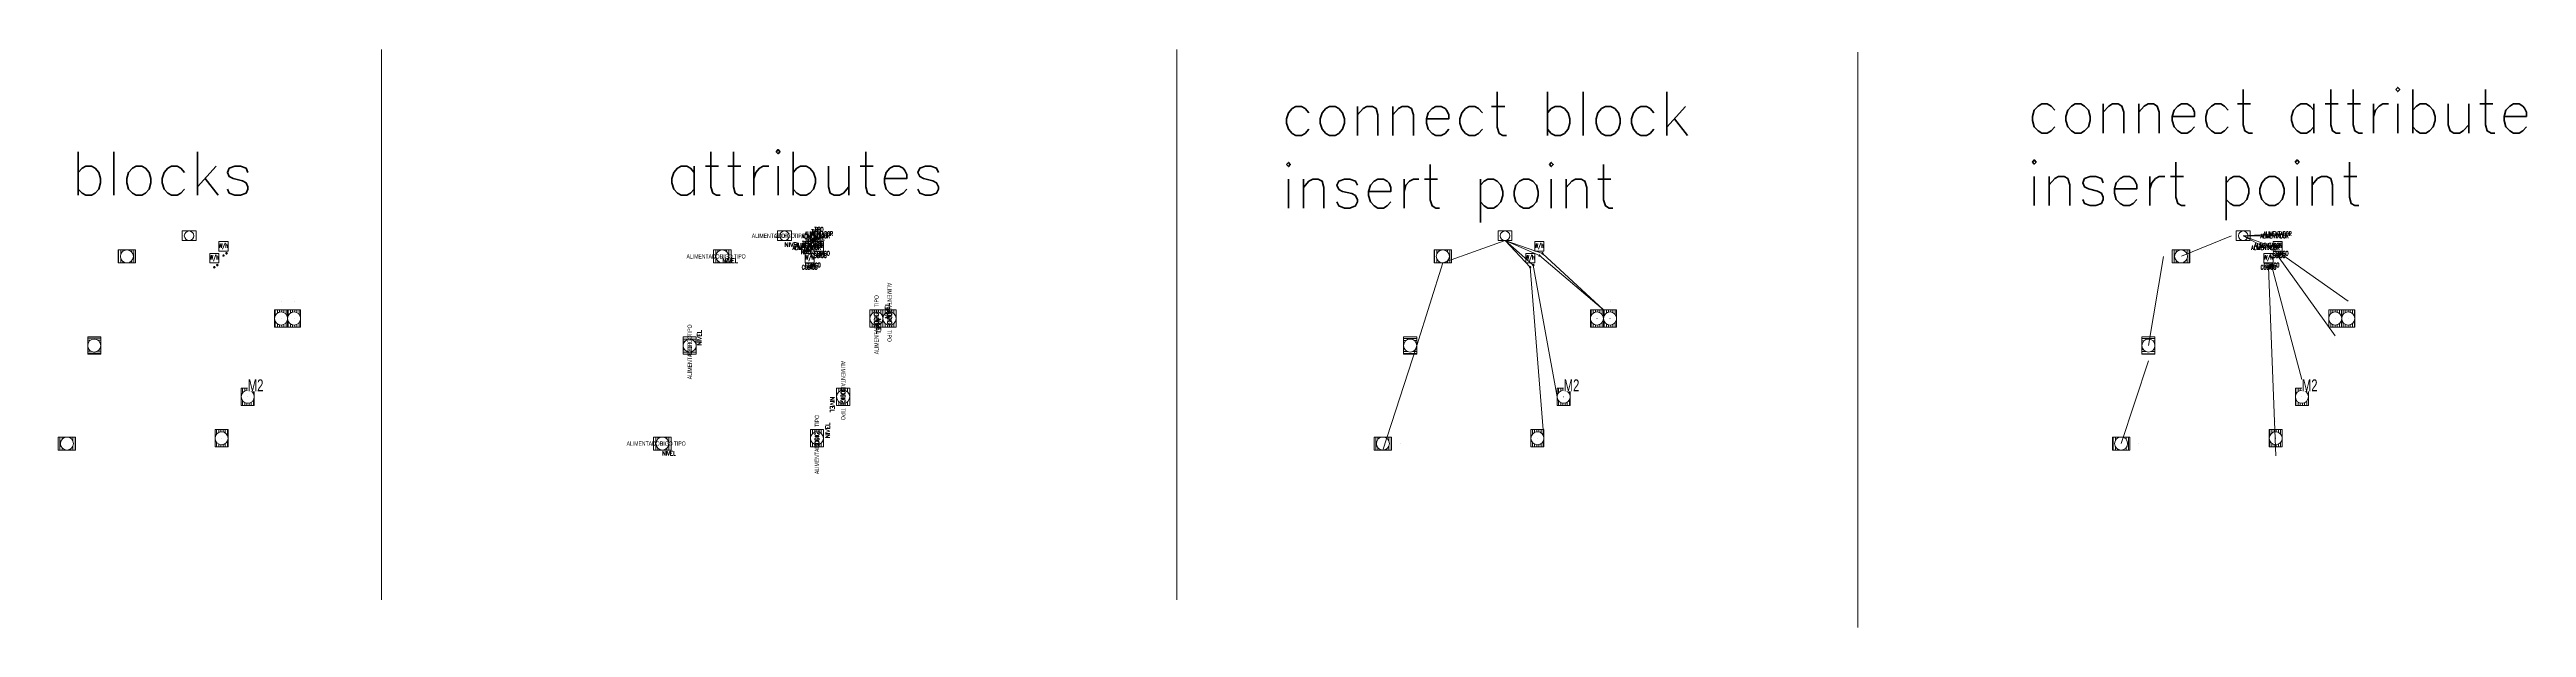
# Model space of a CAD drawing. Header units: millimetres. Extents: x 414212 to 471151, y 36255 to 49530.
import ezdxf
from ezdxf.enums import TextEntityAlignment as Align

# ---------------------------------------------------------------- set-up
doc = ezdxf.new("R2018")
doc.units = ezdxf.units.MM
doc.header["$LTSCALE"] = 0.5
doc.layers.get('0').update_dxf_attribs({"lineweight": 18})
doc.styles.add('2_0.6', font='romans.shx', dxfattribs={"width": 0.6, "height": 2})
doc.styles.add('2_0.7', font='romans.shx', dxfattribs={"width": 0.7, "height": 2})
doc.styles.add('Annotative', font='romans.shx')
pattern_1 = [(90, (0, 0), (-50, 3e-15), [])]

# ---------------------------------------------------------------- blocks, each defined once
blk = doc.blocks.new('DISTRIBUCION')
h = blk.add_hatch()
h.set_pattern_fill('_USER', color=6, scale=50, angle=90, pattern_type=0)
h.set_pattern_definition(pattern_1)
h.paths.add_polyline_path([(200, 300), (0, 300, -0.414214), (150, 150, -0.414214), (0, 0), (200, 0)])
h.paths.add_polyline_path([(0, 300), (-200, 300), (-200, 0), (0, 0, -0.414214), (-150, 150, -0.414214)])
at = {"color": 6}
blk.add_lwpolyline([(-200, 300), (200, 300), (200, 0), (-200, 0)], close=True, dxfattribs=at)
blk.add_circle((0, 150), 150, dxfattribs=at)
at = {"color": 6, "lineweight": 30, "width": 0.7, "flags": 8}
for tag, p in [('ALIMENTADOR', (-400, 150)), ('TIPO', (400, 150))]:
    blk.add_attdef(tag, text='', height=100, dxfattribs=at).set_placement(p, align=Align.MIDDLE_CENTER)
at = {"color": 6, "lineweight": 30, "width": 0.7}
blk.add_attdef('CODIGO', text='', height=100, dxfattribs=at).set_placement((0, 150), align=Align.MIDDLE_CENTER)
at = {"color": 6, "style": '2_0.6', "flags": 1}
blk.add_attdef('NIVEL', (0, 0), '', height=100, dxfattribs=at)
blk = doc.blocks.new('*U177')
h = blk.add_hatch()
h.set_pattern_fill('_USER', color=6, scale=50, angle=90, pattern_type=0)
h.set_pattern_definition(pattern_1)
h.paths.add_polyline_path([(200, 300), (0, 300, -0.414214), (150, 150, -0.414214), (0, 0), (200, 0)])
h.paths.add_polyline_path([(0, 300), (-200, 300), (-200, 0), (0, 0, -0.414214), (-150, 150, -0.414214)])
at = {"color": 6}
blk.add_lwpolyline([(-200, 300), (200, 300), (200, 0), (-200, 0)], close=True, dxfattribs=at)
blk.add_circle((0, 150), 150, dxfattribs=at)
at = {"color": 6, "lineweight": 30, "width": 0.7}
for tag, p in [('ALIMENTADOR', (-400, 150)), ('CODIGO', (0, 150)), ('TIPO', (400, 150))]:
    blk.add_attdef(tag, text='', height=100, dxfattribs=at).set_placement(p, align=Align.MIDDLE_CENTER)
at = {"color": 6, "style": '2_0.7', "width": 0.7, "flags": 1}
blk.add_attdef('NIVEL', (0, -124), '', height=100, dxfattribs=at)
blk = doc.blocks.new('TUBERIA MEDIDOR')
at = {"color": 6, "lineweight": 50}
blk.add_circle((0, 0), 12.5, dxfattribs=at)
blk.add_circle((0, 0), 12.5, dxfattribs=at)
blk.add_circle((0, 0), 12.5, dxfattribs=at)
blk.add_circle((0, 0), 12.5, dxfattribs=at)
blk.add_circle((0, 0), 12.5, dxfattribs=at)
blk.add_circle((0, 0), 12.5, dxfattribs=at)
blk.add_circle((0, 0), 12.5, dxfattribs=at)
blk.add_circle((0, 0), 12.5, dxfattribs=at)
blk.add_circle((0, 0), 12.5, dxfattribs=at)
blk.add_circle((0, 0), 12.5, dxfattribs=at)
blk.add_circle((0, 0), 12.5, dxfattribs=at)
blk.add_circle((0, 0), 12.5, dxfattribs=at)
blk.add_circle((0, 0), 12.5, dxfattribs=at)
blk.add_circle((0, 0), 12.5, dxfattribs=at)
blk.add_circle((0, 0), 12.5, dxfattribs=at)
blk.add_circle((0, 0), 12.5, dxfattribs=at)
blk = doc.blocks.new('*U178')
at = {"color": 6}
blk.add_lwpolyline([(-175, 50), (-175, 270), (35, 270), (35, 50), (-175, 50)], dxfattribs=at)
at = {"xscale": -1}
blk.add_blockref('TUBERIA MEDIDOR', (0, 0), dxfattribs=at)
at = {"color": 6, "insert": (-70, 160), "char_height": 100, "width": 218.91, "attachment_point": 5, "style": '2_0.6'}
blk.add_mtext('W/h', dxfattribs=at)
at = {"color": 6, "style": '2_0.6', "width": 0.6, "flags": 1}
for tag, p in [('TIPO', (-70, 550)), ('ALIMENTADOR', (-70, 450)), ('NIVEL', (-70, 350)), ('CODIGO', (0, 0))]:
    blk.add_attdef(tag, text='', height=100, dxfattribs=at).set_placement(p, align=Align.MIDDLE_CENTER)
blk = doc.blocks.new('F1')
at = {"color": 6, "flags": 128}
blk.add_lwpolyline([(-160, 0), (160, 0), (160, 220), (-160, 220)], close=True, dxfattribs=at)
at = {"color": 6}
blk.add_circle((0, 110), 110, dxfattribs=at)
at = {"color": 6, "lineweight": 30, "width": 0.7}
for tag, p in [('ALIMENTADOR', (-330, 110)), ('CODIGO', (0, 110)), ('TIPO', (350, 110))]:
    blk.add_attdef(tag, text='', height=100, dxfattribs=at).set_placement(p, align=Align.MIDDLE_CENTER)
at = {"color": 6, "style": '2_0.6', "flags": 1}
blk.add_attdef('NIVEL', (0, -143), '', height=100, dxfattribs=at)
blk = doc.blocks.new('PRINCIPAL')
h = blk.add_hatch()
h.set_pattern_fill('_USER', color=6, scale=50, angle=90, pattern_type=0)
h.set_pattern_definition(pattern_1)
h.paths.add_polyline_path([(200, 300), (0, 300, -0.414214), (150, 150, -0.414214), (0, 0), (200, 0)])
h.paths.add_polyline_path([(0, 300), (-200, 300), (-200, 0), (0, 0, -0.414214), (-150, 150, -0.414214)])
at = {"color": 6}
blk.add_lwpolyline([(-200, 300), (200, 300), (200, 0), (-200, 0)], close=True, dxfattribs=at)
blk.add_circle((0, 150), 150, dxfattribs=at)
at = {"color": 6, "lineweight": 30, "width": 0.7}
for tag, p in [('ALIMENTADOR', (-350, 150)), ('CODIGO', (0, 150)), ('TIPO', (350, 150))]:
    blk.add_attdef(tag, text='', height=100, dxfattribs=at).set_placement(p, align=Align.MIDDLE_CENTER)
at = {"color": 6, "style": '2_0.6', "flags": 1}
blk.add_attdef('NIVEL', (0, -120), '', height=100, dxfattribs=at)
blk = doc.blocks.new('*U179')
at = {"xscale": -1}
blk.add_blockref('TUBERIA MEDIDOR', (0, 0), dxfattribs=at)
at = {"color": 6, "style": '2_0.6', "width": 0.6, "flags": 1}
for tag, p in [('TIPO', (-70, 550)), ('ALIMENTADOR', (-70, 450)), ('NIVEL', (-70, 350)), ('CODIGO', (0, 0))]:
    blk.add_attdef(tag, text='', height=100, dxfattribs=at).set_placement(p, align=Align.MIDDLE_CENTER)
blk = doc.blocks.new('*U197')
h = blk.add_hatch()
h.set_pattern_fill('_USER', color=6, scale=50, pattern_type=0)
h.set_pattern_definition([(0, (0, 0), (0, 50), [])])
h.paths.add_polyline_path([(200, 300), (13, 300, -0.389709), (151, 150, -0.389709), (13, 0), (200, 0)])
h.paths.add_polyline_path([(-13, 300), (-200, 300), (-200, 0), (-13, 0, -0.389709), (-151, 150, -0.389709)])
at = {"color": 6}
blk.add_lwpolyline([(-200, 300), (200, 300), (200, 0), (-200, 0)], close=True, dxfattribs=at)
blk.add_circle((0, 150), 150, dxfattribs=at)
at = {"color": 6, "lineweight": 30, "width": 0.7}
for tag, p in [('ALIMENTADOR', (-400, 150)), ('TIPO', (400, 150))]:
    blk.add_attdef(tag, text='', height=100, dxfattribs=at).set_placement(p, align=Align.MIDDLE_CENTER)
at = {"color": 6, "style": '2_0.7', "width": 0.7}
blk.add_attdef('CODIGO', text='', height=100, dxfattribs=at).set_placement((0, 150), align=Align.MIDDLE_CENTER)
at = {"color": 6, "style": '2_0.6', "flags": 1}
blk.add_attdef('NIVEL', (0, -149), '', height=100, dxfattribs=at)
blk = doc.blocks.new('A$C49d135d3')
at = {"color": 6}
ref = blk.add_blockref('*U197', (0, -200), dxfattribs=dict(at, rotation=90))
lines = blk.add_mtext('\\W0.7000;PUES^JTO', dxfattribs={"color": 6, "insert": (-150, 200), "char_height": 2.5, "attachment_point": 1, "bg_fill": 3, "box_fill_scale": 1, "bg_fill_color": 256, "bg_fill_transparency": 0})
ref.add_attrib('TIPO', '', (-150, 200)).embed_mtext(lines)
lines = blk.add_mtext('\\W0.7000;M3', dxfattribs={"color": 6, "insert": (-150, -600), "char_height": 2.5, "attachment_point": 1, "bg_fill": 3, "box_fill_scale": 1, "bg_fill_color": 256, "bg_fill_transparency": 0})
ref.add_attrib('ALIMENTADOR', '', (-150, -600)).embed_mtext(lines)
ref.add_attrib('CODIGO', '3', dxfattribs={"color": 6, "height": 2, "rotation": 90, "style": '2_0.7', "width": 0.7}).set_placement((-150, -200), align=Align.MIDDLE_CENTER)
ref = blk.add_blockref('*U197', (0, -200), dxfattribs=dict(at, rotation=270))
lines = blk.add_mtext('\\W0.7000;PUES^JTO', dxfattribs={"color": 6, "insert": (150, -600), "char_height": 2.5, "attachment_point": 1, "bg_fill": 3, "box_fill_scale": 1, "bg_fill_color": 256, "bg_fill_transparency": 0})
ref.add_attrib('TIPO', '', (150, -600)).embed_mtext(lines)
lines = blk.add_mtext('\\W0.7000;M4', dxfattribs={"color": 6, "insert": (150, 200), "char_height": 2.5, "attachment_point": 1, "bg_fill": 3, "box_fill_scale": 1, "bg_fill_color": 256, "bg_fill_transparency": 0})
ref.add_attrib('ALIMENTADOR', '', (150, 200)).embed_mtext(lines)
ref.add_attrib('CODIGO', '4', dxfattribs={"color": 6, "height": 2, "rotation": 270, "style": '2_0.7', "width": 0.7}).set_placement((150, -200), align=Align.MIDDLE_CENTER)

msp = doc.modelspace()

# ---------------------------------------------------------------- hatches: boundary and pattern name
h = msp.add_hatch()
h.set_pattern_fill('_USER', color=6, scale=50, angle=90, pattern_type=0)
h.set_pattern_definition([(90, (429677.08, 44628.925), (-50, -2e-06), [])])
h.paths.add_polyline_path([(429877, 44929), (429677, 44929, -0.414214), (429827, 44779, -0.414214), (429677, 44629), (429877, 44629)])
h.paths.add_polyline_path([(429677, 44929), (429477, 44929), (429477, 44629), (429677, 44629, -0.414214), (429527, 44779, -0.414214)])
h = msp.add_hatch()
h.set_pattern_fill('_USER', color=6, scale=50, angle=90, pattern_type=0)
h.set_pattern_definition([(90, (433371, 43352), (-50, -1e-14), [])])
h.paths.add_polyline_path([(433071, 43552), (433071, 43365, -0.389709), (433221, 43503, -0.389709), (433371, 43365), (433371, 43552)])
h.paths.add_polyline_path([(433071, 43339), (433071, 43152), (433371, 43152), (433371, 43339, -0.389709), (433221, 43201, -0.389709)])
h = msp.add_hatch()
h.set_pattern_fill('_USER', color=6, scale=50, angle=-90, pattern_type=0)
h.set_pattern_definition([(270, (433371, 43352), (50, -1e-14), [])])
h.paths.add_polyline_path([(433671, 43152), (433671, 43339, -0.389709), (433521, 43201, -0.389709), (433371, 43339), (433371, 43152)])
h.paths.add_polyline_path([(433671, 43365), (433671, 43552), (433371, 43552), (433371, 43365, -0.389709), (433521, 43503, -0.389709)])
h = msp.add_hatch()
h.set_pattern_fill('_USER', color=6, scale=50, angle=179.9866, pattern_type=0)
h.set_pattern_definition([(179.987, (429077.05, 42728.933), (-0.012, -50), [])])
h.paths.add_polyline_path([(428777, 42929), (428777, 42729, -0.414214), (428927, 42879, -0.414214), (429077, 42729), (429077, 42929)])
h.paths.add_polyline_path([(428777, 42729), (428777, 42529), (429077, 42529), (429077, 42729, -0.414214), (428927, 42579, -0.414214)])
h = msp.add_hatch()
h.set_pattern_fill('_USER', color=6, scale=50, angle=-90, pattern_type=0)
h.set_pattern_definition([(270, (432304.83, 41554.333), (50, -1e-14), [])])
h.paths.add_polyline_path([(432605, 41354), (432605, 41542, -0.389709), (432455, 41404, -0.389709), (432305, 41542), (432305, 41354)])
h.paths.add_polyline_path([(432605, 41567), (432605, 41754), (432305, 41754), (432305, 41567, -0.389709), (432455, 41705, -0.389709)])
h = msp.add_hatch()
h.set_pattern_fill('_USER', color=6, scale=50, angle=90, pattern_type=0)
h.set_pattern_definition([(90, (428298.593, 40328.98), (-50, 3e-15), [])])
h.paths.add_polyline_path([(428499, 40629), (428299, 40629, -0.414214), (428449, 40479, -0.414214), (428299, 40329), (428499, 40329)])
h.paths.add_polyline_path([(428299, 40629), (428099, 40629), (428099, 40329), (428299, 40329, -0.414214), (428149, 40479, -0.414214)])
h = msp.add_hatch()
h.set_pattern_fill('_USER', color=6, scale=50, angle=90, pattern_type=0)
h.set_pattern_definition([(90, (432003.003, 40600.333), (-50, -1e-14), [])])
h.paths.add_polyline_path([(431703, 40800), (431703, 40613, -0.389709), (431853, 40751, -0.389709), (432003, 40613), (432003, 40800)])
h.paths.add_polyline_path([(431703, 40588), (431703, 40400), (432003, 40400), (432003, 40588, -0.389709), (431853, 40450, -0.389709)])

# ---------------------------------------------------------------- linework, layer by layer
for p, q in [((421840, 49530), (421840, 36890)), ((440129, 49530), (440129, 36890)), ((455778, 49469), (455778, 36255))]:
    msp.add_line(p, q)
at = {"color": 1}
for p, q in [((446240, 44629), (447670, 45143)), ((448250, 44529), (447670, 45143)), ((448320, 44579), (447670, 45143)), ((448460, 44798), (447670, 45143)), ((448530, 44848), (447670, 45143)), ((445640, 42729), (446240, 44629)), ((448566, 40600), (448250, 44529)), ((448868, 41554), (448320, 44579)), ((449934, 43552), (448460, 44798)), ((449934, 43552), (448530, 44848)), ((444862, 40329), (445640, 42729))]:
    msp.add_line(p, q, dxfattribs=at)
at = {"color": 3}
for p, q in [((463218, 44784), (464370, 45253)), ((464640, 45253), (465430, 45298)), ((464640, 45253), (465150, 44979)), ((464640, 45253), (465220, 45029)), ((464640, 45253), (465360, 45248)), ((462460, 42729), (462810, 44779)), ((465386, 40200), (465220, 44529)), ((465988, 41954), (465290, 44579)), ((466754, 42952), (465430, 44798)), ((467054, 43752), (465500, 44848)), ((461832, 40479), (462460, 42379))]:
    msp.add_line(p, q, dxfattribs=at)
at = {"color": 6, "flags": 128}
msp.add_lwpolyline([(430947, 45143), (431267, 45143), (431267, 45363), (430947, 45363)], close=True, dxfattribs=at)
at = {"color": 6}
for points in [[(431792, 44898), (431792, 45118), (432002, 45118), (432002, 44898), (431792, 44898)], [(431582, 44629), (431582, 44849), (431792, 44849), (431792, 44629), (431582, 44629)]]:
    msp.add_lwpolyline(points, dxfattribs=at)
for points in [[(429477, 44929), (429877, 44929), (429877, 44629), (429477, 44629)], [(433071, 43152), (433071, 43552), (433371, 43552), (433371, 43152)], [(433671, 43552), (433671, 43152), (433371, 43152), (433371, 43552)], [(428777, 42529), (428777, 42929), (429077, 42929), (429077, 42529)], [(432605, 41754), (432605, 41354), (432305, 41354), (432305, 41754)], [(428099, 40629), (428499, 40629), (428499, 40329), (428099, 40329)], [(431703, 40400), (431703, 40800), (432003, 40800), (432003, 40400)]]:
    msp.add_lwpolyline(points, close=True, dxfattribs=at)
for centre, radius in [((431107, 45253), 110), ((429677, 44779), 150), ((433221, 43352), 150), ((433521, 43352), 150), ((428927, 42729), 150), ((432455, 41554), 150), ((428299, 40479), 150), ((431853, 40600), 150)]:
    msp.add_circle(centre, radius, dxfattribs=at)

# ---------------------------------------------------------------- block references
ref = msp.add_blockref('F1', (417420, 45143), dxfattribs=at)
lines = msp.add_mtext('\\W0.7000;G01', dxfattribs={"color": 6, "insert": (417420, 45253), "char_height": 2.5, "attachment_point": 1, "bg_fill": 3, "box_fill_scale": 1, "bg_fill_color": 256, "bg_fill_transparency": 0})
ref.add_attrib('CODIGO', '', (417420, 45253)).embed_mtext(lines)
lines = msp.add_mtext('\\W0.7000;F1', dxfattribs={"color": 6, "insert": (417690, 45253), "char_height": 2.5, "attachment_point": 1, "bg_fill": 3, "box_fill_scale": 1, "bg_fill_color": 256, "bg_fill_transparency": 0})
ref.add_attrib('TIPO', '', (417690, 45253)).embed_mtext(lines)
lines = msp.add_mtext('\\W0.7000;p0', dxfattribs={"color": 6, "insert": (417150, 45253), "char_height": 2.5, "attachment_point": 1, "bg_fill": 3, "box_fill_scale": 1, "bg_fill_color": 256, "bg_fill_transparency": 0})
ref.add_attrib('ALIMENTADOR', '', (417150, 45253)).embed_mtext(lines)
for name, p in [('*U178', (418280, 44848)), ('*U178', (448530, 44848)), ('*U178', (465500, 44848)), ('*U178', (418070, 44579)), ('*U179', (418000, 44529)), ('*U179', (418210, 44798)), ('*U178', (448320, 44579)), ('*U179', (448250, 44529)), ('*U179', (448460, 44798)), ('*U178', (465290, 44579)), ('*U179', (465220, 44529)), ('*U179', (465430, 44798))]:
    msp.add_blockref(name, p, dxfattribs=at)
ref = msp.add_blockref('F1', (447670, 45143), dxfattribs=at)
lines = msp.add_mtext('\\W0.7000;G01', dxfattribs={"color": 6, "insert": (447670, 45253), "char_height": 2.5, "attachment_point": 1, "bg_fill": 3, "box_fill_scale": 1, "bg_fill_color": 256, "bg_fill_transparency": 0})
ref.add_attrib('CODIGO', '', (447670, 45253)).embed_mtext(lines)
lines = msp.add_mtext('\\W0.7000;F1', dxfattribs={"color": 6, "insert": (447940, 45253), "char_height": 2.5, "attachment_point": 1, "bg_fill": 3, "box_fill_scale": 1, "bg_fill_color": 256, "bg_fill_transparency": 0})
ref.add_attrib('TIPO', '', (447940, 45253)).embed_mtext(lines)
lines = msp.add_mtext('\\W0.7000;p0', dxfattribs={"color": 6, "insert": (447400, 45253), "char_height": 2.5, "attachment_point": 1, "bg_fill": 3, "box_fill_scale": 1, "bg_fill_color": 256, "bg_fill_transparency": 0})
ref.add_attrib('ALIMENTADOR', '', (447400, 45253)).embed_mtext(lines)
ref = msp.add_blockref('F1', (464640, 45143), dxfattribs=at)
lines = msp.add_mtext('\\W0.7000;G01', dxfattribs={"color": 6, "insert": (464640, 45253), "char_height": 2.5, "attachment_point": 1, "bg_fill": 3, "box_fill_scale": 1, "bg_fill_color": 256, "bg_fill_transparency": 0})
ref.add_attrib('CODIGO', '', (464640, 45253)).embed_mtext(lines)
lines = msp.add_mtext('\\W0.7000;F1', dxfattribs={"color": 6, "insert": (464910, 45253), "char_height": 2.5, "attachment_point": 1, "bg_fill": 3, "box_fill_scale": 1, "bg_fill_color": 256, "bg_fill_transparency": 0})
ref.add_attrib('TIPO', '', (464910, 45253)).embed_mtext(lines)
lines = msp.add_mtext('\\W0.7000;p0', dxfattribs={"color": 6, "insert": (464370, 45253), "char_height": 2.5, "attachment_point": 1, "bg_fill": 3, "box_fill_scale": 1, "bg_fill_color": 256, "bg_fill_transparency": 0})
ref.add_attrib('ALIMENTADOR', '', (464370, 45253)).embed_mtext(lines)
ref = msp.add_blockref('DISTRIBUCION', (415990, 44629), dxfattribs=dict(at, rotation=1.754013706588579e-06))
lines = msp.add_mtext('\\W0.7000;P', dxfattribs={"color": 6, "insert": (415590, 44779), "char_height": 2.5, "attachment_point": 1, "bg_fill": 3, "box_fill_scale": 1, "bg_fill_color": 256, "bg_fill_transparency": 0})
ref.add_attrib('ALIMENTADOR', '', (415590, 44779)).embed_mtext(lines)
lines = msp.add_mtext('\\W0.7000;DISTRI^JBUCION', dxfattribs={"color": 6, "insert": (416390, 44779), "char_height": 2.5, "attachment_point": 1, "bg_fill": 3, "box_fill_scale": 1, "bg_fill_color": 256, "bg_fill_transparency": 0})
ref.add_attrib('TIPO', '', (416390, 44779)).embed_mtext(lines)
lines = msp.add_mtext('\\W0.7000;P0', dxfattribs={"color": 6, "insert": (415990, 44779), "char_height": 2.5, "attachment_point": 1, "bg_fill": 3, "box_fill_scale": 1, "bg_fill_color": 256, "bg_fill_transparency": 0})
ref.add_attrib('CODIGO', '', (415990, 44779)).embed_mtext(lines)
at = {"xscale": -1}
for p in [(431687, 44529), (431757, 44579), (431897, 44798), (431967, 44848)]:
    msp.add_blockref('TUBERIA MEDIDOR', p, dxfattribs=at)
at = {"color": 6}
ref = msp.add_blockref('DISTRIBUCION', (446240, 44629), dxfattribs=dict(at, rotation=1.754013706588579e-06))
lines = msp.add_mtext('\\W0.7000;P', dxfattribs={"color": 6, "insert": (445840, 44779), "char_height": 2.5, "attachment_point": 1, "bg_fill": 3, "box_fill_scale": 1, "bg_fill_color": 256, "bg_fill_transparency": 0})
ref.add_attrib('ALIMENTADOR', '', (445840, 44779)).embed_mtext(lines)
lines = msp.add_mtext('\\W0.7000;DISTRI^JBUCION', dxfattribs={"color": 6, "insert": (446640, 44779), "char_height": 2.5, "attachment_point": 1, "bg_fill": 3, "box_fill_scale": 1, "bg_fill_color": 256, "bg_fill_transparency": 0})
ref.add_attrib('TIPO', '', (446640, 44779)).embed_mtext(lines)
lines = msp.add_mtext('\\W0.7000;P0', dxfattribs={"color": 6, "insert": (446240, 44779), "char_height": 2.5, "attachment_point": 1, "bg_fill": 3, "box_fill_scale": 1, "bg_fill_color": 256, "bg_fill_transparency": 0})
ref.add_attrib('CODIGO', '', (446240, 44779)).embed_mtext(lines)
ref = msp.add_blockref('DISTRIBUCION', (463210, 44629), dxfattribs=dict(at, rotation=1.754013706588579e-06))
lines = msp.add_mtext('\\W0.7000;P', dxfattribs={"color": 6, "insert": (462810, 44779), "char_height": 2.5, "attachment_point": 1, "bg_fill": 3, "box_fill_scale": 1, "bg_fill_color": 256, "bg_fill_transparency": 0})
ref.add_attrib('ALIMENTADOR', '', (462810, 44779)).embed_mtext(lines)
lines = msp.add_mtext('\\W0.7000;DISTRI^JBUCION', dxfattribs={"color": 6, "insert": (463610, 44779), "char_height": 2.5, "attachment_point": 1, "bg_fill": 3, "box_fill_scale": 1, "bg_fill_color": 256, "bg_fill_transparency": 0})
ref.add_attrib('TIPO', '', (463610, 44779)).embed_mtext(lines)
lines = msp.add_mtext('\\W0.7000;P0', dxfattribs={"color": 6, "insert": (463210, 44779), "char_height": 2.5, "attachment_point": 1, "bg_fill": 3, "box_fill_scale": 1, "bg_fill_color": 256, "bg_fill_transparency": 0})
ref.add_attrib('CODIGO', '', (463210, 44779)).embed_mtext(lines)
for p in [(419684, 43552), (449934, 43552), (466904, 43552)]:
    msp.add_blockref('A$C49d135d3', p)
ref = msp.add_blockref('PRINCIPAL', (415390, 42729), dxfattribs=dict(at, rotation=89.986636504351))
lines = msp.add_mtext('\\W0.7000;TT', dxfattribs={"color": 6, "insert": (415240, 42379), "char_height": 2.5, "attachment_point": 1, "bg_fill": 3, "box_fill_scale": 1, "bg_fill_color": 256, "bg_fill_transparency": 0})
ref.add_attrib('ALIMENTADOR', '', (415240, 42379)).embed_mtext(lines)
lines = msp.add_mtext('\\W0.7000;PRINCIPAL', dxfattribs={"color": 6, "insert": (415240, 43079), "char_height": 2.5, "attachment_point": 1, "bg_fill": 3, "box_fill_scale": 1, "bg_fill_color": 256, "bg_fill_transparency": 0})
ref.add_attrib('TIPO', '', (415240, 43079)).embed_mtext(lines)
lines = msp.add_mtext('\\W0.7000;P', dxfattribs={"color": 6, "insert": (415240, 42729), "char_height": 2.5, "attachment_point": 1, "bg_fill": 3, "box_fill_scale": 1, "bg_fill_color": 256, "bg_fill_transparency": 0})
ref.add_attrib('CODIGO', '', (415240, 42729)).embed_mtext(lines)
ref = msp.add_blockref('PRINCIPAL', (445640, 42729), dxfattribs=dict(at, rotation=89.986636504351))
lines = msp.add_mtext('\\W0.7000;TT', dxfattribs={"color": 6, "insert": (445490, 42379), "char_height": 2.5, "attachment_point": 1, "bg_fill": 3, "box_fill_scale": 1, "bg_fill_color": 256, "bg_fill_transparency": 0})
ref.add_attrib('ALIMENTADOR', '', (445490, 42379)).embed_mtext(lines)
lines = msp.add_mtext('\\W0.7000;PRINCIPAL', dxfattribs={"color": 6, "insert": (445490, 43079), "char_height": 2.5, "attachment_point": 1, "bg_fill": 3, "box_fill_scale": 1, "bg_fill_color": 256, "bg_fill_transparency": 0})
ref.add_attrib('TIPO', '', (445490, 43079)).embed_mtext(lines)
lines = msp.add_mtext('\\W0.7000;P', dxfattribs={"color": 6, "insert": (445490, 42729), "char_height": 2.5, "attachment_point": 1, "bg_fill": 3, "box_fill_scale": 1, "bg_fill_color": 256, "bg_fill_transparency": 0})
ref.add_attrib('CODIGO', '', (445490, 42729)).embed_mtext(lines)
ref = msp.add_blockref('PRINCIPAL', (462610, 42729), dxfattribs=dict(at, rotation=89.986636504351))
lines = msp.add_mtext('\\W0.7000;TT', dxfattribs={"color": 6, "insert": (462460, 42379), "char_height": 2.5, "attachment_point": 1, "bg_fill": 3, "box_fill_scale": 1, "bg_fill_color": 256, "bg_fill_transparency": 0})
ref.add_attrib('ALIMENTADOR', '', (462460, 42379)).embed_mtext(lines)
lines = msp.add_mtext('\\W0.7000;PRINCIPAL', dxfattribs={"color": 6, "insert": (462460, 43079), "char_height": 2.5, "attachment_point": 1, "bg_fill": 3, "box_fill_scale": 1, "bg_fill_color": 256, "bg_fill_transparency": 0})
ref.add_attrib('TIPO', '', (462460, 43079)).embed_mtext(lines)
lines = msp.add_mtext('\\W0.7000;P', dxfattribs={"color": 6, "insert": (462460, 42729), "char_height": 2.5, "attachment_point": 1, "bg_fill": 3, "box_fill_scale": 1, "bg_fill_color": 256, "bg_fill_transparency": 0})
ref.add_attrib('CODIGO', '', (462460, 42729)).embed_mtext(lines)
ref = msp.add_blockref('*U197', (418618, 41554), dxfattribs=dict(at, rotation=270))
lines = msp.add_mtext('\\W0.7000;PUES^JTO', dxfattribs={"color": 6, "insert": (418768, 41154), "char_height": 2.5, "attachment_point": 1, "bg_fill": 3, "box_fill_scale": 1, "bg_fill_color": 256, "bg_fill_transparency": 0})
ref.add_attrib('TIPO', '', (418768, 41154)).embed_mtext(lines)
lines = msp.add_mtext('\\W0.7000;M2', dxfattribs={"color": 6, "insert": (418768, 41954), "char_height": 277.18, "attachment_point": 1, "bg_fill": 3, "box_fill_scale": 1, "bg_fill_color": 256, "bg_fill_transparency": 0})
ref.add_attrib('ALIMENTADOR', '', (418768, 41954)).embed_mtext(lines)
ref.add_attrib('CODIGO', '2', dxfattribs={"color": 6, "height": 2, "rotation": 270, "style": '2_0.7', "width": 0.7}).set_placement((418768, 41554), align=Align.MIDDLE_CENTER)
ref = msp.add_blockref('*U197', (448868, 41554), dxfattribs=dict(at, rotation=270))
lines = msp.add_mtext('\\W0.7000;PUES^JTO', dxfattribs={"color": 6, "insert": (449018, 41154), "char_height": 2.5, "attachment_point": 1, "bg_fill": 3, "box_fill_scale": 1, "bg_fill_color": 256, "bg_fill_transparency": 0})
ref.add_attrib('TIPO', '', (449018, 41154)).embed_mtext(lines)
lines = msp.add_mtext('\\W0.7000;M2', dxfattribs={"color": 6, "insert": (449018, 41954), "char_height": 277.18, "attachment_point": 1, "bg_fill": 3, "box_fill_scale": 1, "bg_fill_color": 256, "bg_fill_transparency": 0})
ref.add_attrib('ALIMENTADOR', '', (449018, 41954)).embed_mtext(lines)
ref.add_attrib('CODIGO', '2', dxfattribs={"color": 6, "height": 2, "rotation": 270, "style": '2_0.7', "width": 0.7}).set_placement((449018, 41554), align=Align.MIDDLE_CENTER)
ref = msp.add_blockref('*U197', (465838, 41554), dxfattribs=dict(at, rotation=270))
lines = msp.add_mtext('\\W0.7000;PUES^JTO', dxfattribs={"color": 6, "insert": (465988, 41154), "char_height": 2.5, "attachment_point": 1, "bg_fill": 3, "box_fill_scale": 1, "bg_fill_color": 256, "bg_fill_transparency": 0})
ref.add_attrib('TIPO', '', (465988, 41154)).embed_mtext(lines)
lines = msp.add_mtext('\\W0.7000;M2', dxfattribs={"color": 6, "insert": (465988, 41954), "char_height": 277.18, "attachment_point": 1, "bg_fill": 3, "box_fill_scale": 1, "bg_fill_color": 256, "bg_fill_transparency": 0})
ref.add_attrib('ALIMENTADOR', '', (465988, 41954)).embed_mtext(lines)
ref.add_attrib('CODIGO', '2', dxfattribs={"color": 6, "height": 2, "rotation": 270, "style": '2_0.7', "width": 0.7}).set_placement((465988, 41554), align=Align.MIDDLE_CENTER)
ref = msp.add_blockref('*U197', (418316, 40600), dxfattribs=dict(at, rotation=90))
lines = msp.add_mtext('\\W0.7000;PUES^JTO', dxfattribs={"color": 6, "insert": (418166, 41000), "char_height": 2.5, "attachment_point": 1, "bg_fill": 3, "box_fill_scale": 1, "bg_fill_color": 256, "bg_fill_transparency": 0})
ref.add_attrib('TIPO', '', (418166, 41000)).embed_mtext(lines)
lines = msp.add_mtext('\\W0.7000;M1', dxfattribs={"color": 6, "insert": (418166, 40200), "char_height": 2.5, "attachment_point": 1, "bg_fill": 3, "box_fill_scale": 1, "bg_fill_color": 256, "bg_fill_transparency": 0})
ref.add_attrib('ALIMENTADOR', '', (418166, 40200)).embed_mtext(lines)
ref.add_attrib('CODIGO', '1', dxfattribs={"color": 6, "height": 2, "rotation": 90, "style": '2_0.7', "width": 0.7}).set_placement((418166, 40600), align=Align.MIDDLE_CENTER)
ref = msp.add_blockref('*U197', (448566, 40600), dxfattribs=dict(at, rotation=90))
lines = msp.add_mtext('\\W0.7000;PUES^JTO', dxfattribs={"color": 6, "insert": (448416, 41000), "char_height": 2.5, "attachment_point": 1, "bg_fill": 3, "box_fill_scale": 1, "bg_fill_color": 256, "bg_fill_transparency": 0})
ref.add_attrib('TIPO', '', (448416, 41000)).embed_mtext(lines)
lines = msp.add_mtext('\\W0.7000;M1', dxfattribs={"color": 6, "insert": (448416, 40200), "char_height": 2.5, "attachment_point": 1, "bg_fill": 3, "box_fill_scale": 1, "bg_fill_color": 256, "bg_fill_transparency": 0})
ref.add_attrib('ALIMENTADOR', '', (448416, 40200)).embed_mtext(lines)
ref.add_attrib('CODIGO', '1', dxfattribs={"color": 6, "height": 2, "rotation": 90, "style": '2_0.7', "width": 0.7}).set_placement((448416, 40600), align=Align.MIDDLE_CENTER)
ref = msp.add_blockref('*U197', (465536, 40600), dxfattribs=dict(at, rotation=90))
lines = msp.add_mtext('\\W0.7000;PUES^JTO', dxfattribs={"color": 6, "insert": (465386, 41000), "char_height": 2.5, "attachment_point": 1, "bg_fill": 3, "box_fill_scale": 1, "bg_fill_color": 256, "bg_fill_transparency": 0})
ref.add_attrib('TIPO', '', (465386, 41000)).embed_mtext(lines)
lines = msp.add_mtext('\\W0.7000;M1', dxfattribs={"color": 6, "insert": (465386, 40200), "char_height": 2.5, "attachment_point": 1, "bg_fill": 3, "box_fill_scale": 1, "bg_fill_color": 256, "bg_fill_transparency": 0})
ref.add_attrib('ALIMENTADOR', '', (465386, 40200)).embed_mtext(lines)
ref.add_attrib('CODIGO', '1', dxfattribs={"color": 6, "height": 2, "rotation": 90, "style": '2_0.7', "width": 0.7}).set_placement((465386, 40600), align=Align.MIDDLE_CENTER)
ref = msp.add_blockref('*U177', (414612, 40329), dxfattribs=at)
lines = msp.add_mtext('\\W0.7000;TT', dxfattribs={"color": 6, "insert": (414612, 40479), "char_height": 2.5, "attachment_point": 1, "bg_fill": 3, "box_fill_scale": 1, "bg_fill_color": 256, "bg_fill_transparency": 0})
ref.add_attrib('CODIGO', '', (414612, 40479)).embed_mtext(lines)
lines = msp.add_mtext('\\W0.7000;GE', dxfattribs={"color": 6, "insert": (414212, 40479), "char_height": 2.5, "attachment_point": 1, "bg_fill": 3, "box_fill_scale": 1, "bg_fill_color": 256, "bg_fill_transparency": 0})
ref.add_attrib('ALIMENTADOR', '', (414212, 40479)).embed_mtext(lines)
lines = msp.add_mtext('\\W0.7000;TRANS^JFEREN^JCIA', dxfattribs={"color": 6, "insert": (415012, 40479), "char_height": 2.5, "attachment_point": 1, "bg_fill": 3, "box_fill_scale": 1, "bg_fill_color": 256, "bg_fill_transparency": 0})
ref.add_attrib('TIPO', '', (415012, 40479)).embed_mtext(lines)
ref = msp.add_blockref('*U177', (444862, 40329), dxfattribs=at)
lines = msp.add_mtext('\\W0.7000;TT', dxfattribs={"color": 6, "insert": (444862, 40479), "char_height": 2.5, "attachment_point": 1, "bg_fill": 3, "box_fill_scale": 1, "bg_fill_color": 256, "bg_fill_transparency": 0})
ref.add_attrib('CODIGO', '', (444862, 40479)).embed_mtext(lines)
lines = msp.add_mtext('\\W0.7000;GE', dxfattribs={"color": 6, "insert": (444462, 40479), "char_height": 2.5, "attachment_point": 1, "bg_fill": 3, "box_fill_scale": 1, "bg_fill_color": 256, "bg_fill_transparency": 0})
ref.add_attrib('ALIMENTADOR', '', (444462, 40479)).embed_mtext(lines)
lines = msp.add_mtext('\\W0.7000;TRANS^JFEREN^JCIA', dxfattribs={"color": 6, "insert": (445262, 40479), "char_height": 2.5, "attachment_point": 1, "bg_fill": 3, "box_fill_scale": 1, "bg_fill_color": 256, "bg_fill_transparency": 0})
ref.add_attrib('TIPO', '', (445262, 40479)).embed_mtext(lines)
ref = msp.add_blockref('*U177', (461832, 40329), dxfattribs=at)
lines = msp.add_mtext('\\W0.7000;TT', dxfattribs={"color": 6, "insert": (461832, 40479), "char_height": 2.5, "attachment_point": 1, "bg_fill": 3, "box_fill_scale": 1, "bg_fill_color": 256, "bg_fill_transparency": 0})
ref.add_attrib('CODIGO', '', (461832, 40479)).embed_mtext(lines)
lines = msp.add_mtext('\\W0.7000;GE', dxfattribs={"color": 6, "insert": (461432, 40479), "char_height": 2.5, "attachment_point": 1, "bg_fill": 3, "box_fill_scale": 1, "bg_fill_color": 256, "bg_fill_transparency": 0})
ref.add_attrib('ALIMENTADOR', '', (461432, 40479)).embed_mtext(lines)
lines = msp.add_mtext('\\W0.7000;TRANS^JFEREN^JCIA', dxfattribs={"color": 6, "insert": (462232, 40479), "char_height": 2.5, "attachment_point": 1, "bg_fill": 3, "box_fill_scale": 1, "bg_fill_color": 256, "bg_fill_transparency": 0})
ref.add_attrib('TIPO', '', (462232, 40479)).embed_mtext(lines)

# ---------------------------------------------------------------- texts
at = {"color": 1, "insert": (442520, 48556), "char_height": 1000, "width": 11891.23, "attachment_point": 1, "style": 'Annotative'}
msp.add_mtext('connect block insert point', dxfattribs=at)
at = {"color": 3, "insert": (459665, 48613), "char_height": 1000, "width": 13295.24, "attachment_point": 1, "style": 'Annotative'}
msp.add_mtext('connect attribute insert point', dxfattribs=at)
at = {"color": 2, "insert": (414701, 47184), "char_height": 1000, "width": 7655, "attachment_point": 1, "style": 'Annotative'}
msp.add_mtext('blocks', dxfattribs=at)
at = {"color": 6}
for s, insert, char_height, width, attachment_point, style in [('attributes', (428388, 47184), 1000, 7655, 1, 'Annotative'), ('W/h', (431897, 45008), 100, 218.91, 5, '2_0.6'), ('W/h', (431687, 44739), 100, 218.91, 5, '2_0.6')]:
    msp.add_mtext(s, dxfattribs=dict(at, insert=insert, char_height=char_height, width=width, attachment_point=attachment_point, style=style))
at = {"color": 6, "lineweight": 30, "width": 0.7}
for tag, text, p in [('ALIMENTADOR', 'BANCO', (430777, 45253)), ('CODIGO', 'BANCO', (431107, 45253)), ('TIPO', 'F3', (431457, 45253)), ('ALIMENTADOR', 'ALIMENTADOR', (427899, 40479)), ('CODIGO', 'TABLERO', (428299, 40479)), ('TIPO', 'TIPO', (428699, 40479))]:
    msp.add_attdef(tag, text=text, height=100, dxfattribs=at).set_placement(p, align=Align.MIDDLE_CENTER)
at = {"color": 6, "style": '2_0.6', "flags": 1}
msp.add_attdef('NIVEL', (431107, 45000), 'NIVEL_VALOR', height=100, dxfattribs=at)
at = {"color": 6, "style": '2_0.6', "width": 0.6, "flags": 1}
for tag, text, p in [('ALIMENTADOR', 'ALIMENTADOR', (431617, 44979)), ('ALIMENTADOR', 'ALIMENTADOR', (431687, 45029)), ('TIPO', 'W/h', (431617, 45079)), ('ALIMENTADOR', 'ALIMENTADOR', (431827, 45248)), ('TIPO', 'W/h', (431687, 45129)), ('ALIMENTADOR', 'ALIMENTADOR', (431897, 45298)), ('NIVEL', 'NIVEL', (431827, 45148)), ('TIPO', 'W/h', (431827, 45348)), ('NIVEL', 'NIVEL', (431897, 45198)), ('TIPO', 'W/h', (431897, 45398)), ('ALIMENTADOR', 'ALIMENTADOR', (465150, 44979)), ('ALIMENTADOR', 'ALIMENTADOR', (465220, 45029)), ('ALIMENTADOR', 'ALIMENTADOR', (465360, 45248)), ('ALIMENTADOR', 'ALIMENTADOR', (465430, 45298)), ('NIVEL', 'NIVEL', (431617, 44879)), ('CODIGO', 'CODIGO', (431687, 44529)), ('NIVEL', 'NIVEL', (431687, 44929)), ('CODIGO', 'CODIGO', (431757, 44579)), ('CODIGO', 'CODIGO', (431897, 44798)), ('CODIGO', 'CODIGO', (431967, 44848)), ('CODIGO', 'CODIGO', (465220, 44529)), ('CODIGO', 'CODIGO', (465290, 44579)), ('CODIGO', 'CODIGO', (465430, 44798)), ('CODIGO', 'CODIGO', (465500, 44848))]:
    msp.add_attdef(tag, text=text, height=100, dxfattribs=at).set_placement(p, align=Align.MIDDLE_CENTER)
at = {"color": 6, "lineweight": 30, "width": 0.7, "flags": 8}
for tag, text, p in [('ALIMENTADOR', 'ALIMENTADOR', (429277, 44779)), ('TIPO', 'TIPO', (430077, 44779))]:
    msp.add_attdef(tag, text=text, height=100, rotation=0, dxfattribs=at).set_placement(p, align=Align.MIDDLE_CENTER)
at = {"color": 6, "lineweight": 30, "width": 0.7}
for tag, text, rotation, p in [('CODIGO', 'TABLERO', 0, (429677, 44779)), ('TIPO', 'TIPO', 90, (433221, 43752)), ('ALIMENTADOR', 'AL', 270, (433521, 43752)), ('TIPO', 'TIPO', 89.9866, (428927, 43079)), ('CODIGO', 'TABLERO', 89.9866, (428927, 42729)), ('ALIMENTADOR', 'AL', 90, (433221, 42952)), ('TIPO', 'TIPO', 270, (433521, 42952)), ('ALIMENTADOR', 'ALIMENTADOR', 89.9866, (428927, 42379)), ('ALIMENTADOR', 'AL', 270, (432455, 41954)), ('TIPO', 'TIPO', 90, (431853, 41000)), ('TIPO', 'TIPO', 270, (432455, 41154)), ('ALIMENTADOR', 'AL', 90, (431853, 40200))]:
    msp.add_attdef(tag, text=text, height=100, rotation=rotation, dxfattribs=at).set_placement(p, align=Align.MIDDLE_CENTER)
at = {"color": 6, "style": '2_0.6', "flags": 1}
for p, rotation in [((429677, 44629), 0), ((433222, 43352), 270), ((433520, 43352), 90), ((429197, 42729), 89.9866), ((432156, 41554), 270), ((432152, 40600), 90)]:
    msp.add_attdef('NIVEL', p, 'NIVEL_VALOR', height=100, rotation=rotation, dxfattribs=at)
at = {"color": 6, "style": '2_0.7', "width": 0.7}
for rotation, p in [(90, (433221, 43352)), (270, (433521, 43352)), (270, (432455, 41554)), (90, (431853, 40600))]:
    msp.add_attdef('CODIGO', text='C', height=100, rotation=rotation, dxfattribs=at).set_placement(p, align=Align.MIDDLE_CENTER)
at = {"color": 6, "style": '2_0.7', "width": 0.7, "flags": 1}
msp.add_attdef('NIVEL', (428299, 40205), 'NIVEL_VALOR', height=100, dxfattribs=at)

doc.saveas('drawing.dxf')
